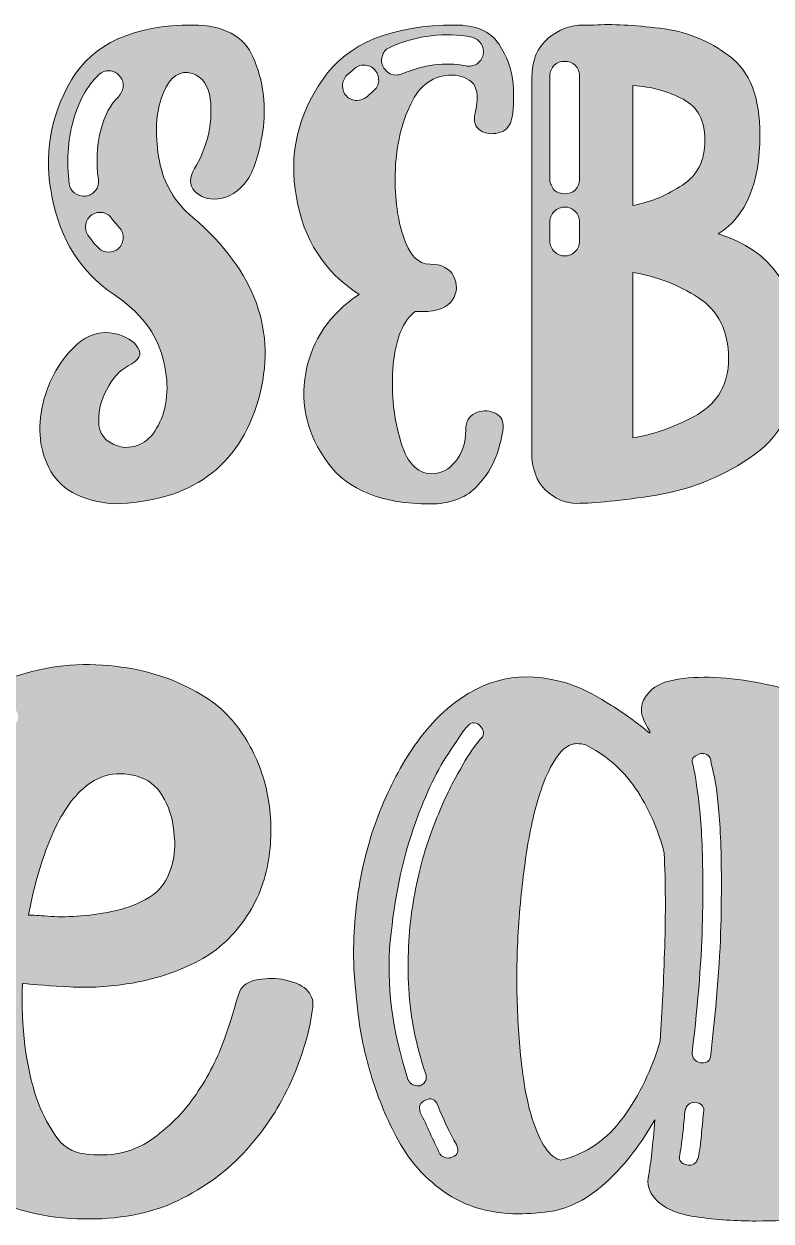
# Model space of a CAD drawing. Header units: inches. Extents: x 31 to 474, y -407 to -91.
# Drawn here: x 123.3 to 211.5, y -387.9 to -246.6 of the extents above; entities that cross this region are included whole.
import ezdxf

# ---------------------------------------------------------------- set-up
doc = ezdxf.new("R2010")
doc.units = ezdxf.units.IN
doc.header["$MEASUREMENT"] = 0
doc.layers.add('Layer 1', color=7, linetype='Continuous')

# ---------------------------------------------------------------- blocks, each defined once
blk = doc.blocks.new('block 3')
at = {"layer": 'Layer 1', "true_color": 0x024d84}
h = blk.add_hatch(color=156, dxfattribs=at)
h.dxf.hatch_style = 2
edge = h.paths.add_edge_path()
edge.add_spline(control_points=[(135.55, -286.93), (136.85, -286.28), (137.24, -285.57), (136.72, -284.79), (136.2, -283.95), (135.29, -283.43), (133.92, -283.1), (132.56, -282.84), (131.2, -283.1), (129.96, -284.01), (127.89, -285.7), (126.46, -287.97), (125.62, -290.89), (124.84, -293.81), (124.96, -296.48), (126.2, -298.94), (127.37, -301.41), (129.9, -302.84), (133.79, -303.23), (142.95, -302.97), (148.66, -298.88), (150.93, -290.89), (153.21, -282.91), (150.61, -275.77), (143.21, -269.4), (141.07, -267.65), (139.77, -265.44), (139.25, -262.72), (138.73, -259.99), (138.79, -257.52), (139.44, -255.38), (140.16, -253.24), (141.2, -252.2), (142.62, -252.27), (143.99, -252.52), (144.83, -253.43), (145.16, -254.86), (145.42, -256.29), (145.42, -257.85), (145.03, -259.6), (144.64, -261.29), (144.05, -262.59), (143.4, -263.63), (142.75, -264.73), (142.75, -265.57), (143.4, -266.29), (144.05, -267), (144.96, -267.33), (146.19, -267.2), (147.43, -267.07), (148.6, -266.35), (149.63, -264.99), (150.54, -263.63), (151.13, -261.55), (151.52, -258.69), (151.84, -255.84), (151.45, -253.11), (150.35, -250.58), (149.25, -247.98), (146.84, -246.68), (143.21, -246.68), (136.2, -246.68), (131.39, -248.89), (128.86, -253.17), (126.33, -257.46), (125.55, -262.13), (126.59, -267.07), (127.56, -272), (129.96, -275.83), (133.79, -278.43), (136.98, -280.57), (138.92, -283.1), (139.64, -285.96), (140.42, -288.88), (140.29, -291.41), (139.31, -293.55), (138.34, -295.7), (136.91, -296.67), (134.9, -296.54), (133.21, -296.15), (132.3, -295.31), (132.11, -293.95), (131.98, -292.58), (132.24, -291.22), (133.01, -289.79), (133.73, -288.36), (134.57, -287.45), (135.55, -286.93)], knot_values=[0, 0, 0, 0, 1, 1, 1, 2, 2, 2, 3, 3, 3, 4, 4, 4, 5, 5, 5, 6, 6, 6, 7, 7, 7, 8, 8, 8, 9, 9, 9, 10, 10, 10, 11, 11, 11, 12, 12, 12, 13, 13, 13, 14, 14, 14, 15, 15, 15, 16, 16, 16, 17, 17, 17, 18, 18, 18, 19, 19, 19, 20, 20, 20, 21, 21, 21, 22, 22, 22, 23, 23, 23, 24, 24, 24, 25, 25, 25, 26, 26, 26, 27, 27, 27, 28, 28, 28, 29, 29, 29, 29], degree=3, periodic=1)
edge = h.paths.add_edge_path()
edge.add_spline(control_points=[(134.44, -273.04), (134.12, -273.36), (133.67, -273.49), (133.27, -273.49), (132.82, -273.49), (132.37, -273.36), (132.04, -272.98), (131.59, -272.52), (131.2, -272.07), (130.81, -271.48), (130.55, -271.09), (130.48, -270.64), (130.55, -270.18), (130.68, -269.73), (130.87, -269.4), (131.26, -269.08), (131.72, -268.82), (132.11, -268.76), (132.56, -268.82), (133.01, -268.95), (133.41, -269.14), (133.67, -269.6), (133.92, -269.92), (134.18, -270.25), (134.51, -270.57), (134.83, -270.96), (135.03, -271.35), (134.96, -271.81), (134.96, -272.26), (134.83, -272.65), (134.44, -273.04)], knot_values=[0, 0, 0, 0, 1, 1, 1, 2, 2, 2, 3, 3, 3, 4, 4, 4, 5, 5, 5, 6, 6, 6, 7, 7, 7, 8, 8, 8, 9, 9, 9, 10, 10, 10, 10], degree=3, periodic=1)
edge = h.paths.add_edge_path()
edge.add_spline(control_points=[(134.44, -255.12), (133.47, -256.03), (132.76, -257.39), (132.3, -259.21), (131.85, -261.03), (131.78, -262.91), (132.04, -264.93), (132.11, -265.44), (131.98, -265.83), (131.72, -266.22), (131.39, -266.55), (131.07, -266.81), (130.55, -266.87), (130.48, -266.87), (130.42, -266.87), (130.29, -266.87), (129.9, -266.87), (129.51, -266.74), (129.19, -266.48), (128.86, -266.22), (128.67, -265.83), (128.6, -265.44), (128.28, -262.85), (128.41, -260.38), (129.06, -258.04), (129.7, -255.71), (130.68, -253.89), (132.11, -252.52), (132.5, -252.2), (132.89, -252.07), (133.34, -252.07), (133.79, -252.14), (134.18, -252.27), (134.51, -252.65), (134.83, -253.04), (135.03, -253.43), (134.96, -253.89), (134.96, -254.34), (134.77, -254.73), (134.44, -255.12)], knot_values=[0, 0, 0, 0, 1, 1, 1, 2, 2, 2, 3, 3, 3, 4, 4, 4, 5, 5, 5, 6, 6, 6, 7, 7, 7, 8, 8, 8, 9, 9, 9, 10, 10, 10, 11, 11, 11, 12, 12, 12, 13, 13, 13, 13], degree=3, periodic=1)
h = blk.add_hatch(color=156, dxfattribs=at)
h.dxf.hatch_style = 2
edge = h.paths.add_edge_path()
edge.add_spline(control_points=[(176.52, -301.35), (177.75, -300.18), (178.6, -298.81), (179.12, -297.32), (179.57, -295.89), (179.83, -294.72), (179.83, -293.95), (179.83, -293.23), (179.44, -292.71), (178.73, -292.45), (178.01, -292.13), (177.23, -292.19), (176.52, -292.52), (175.8, -292.84), (175.42, -293.49), (175.42, -294.46), (175.42, -295.96), (175.03, -297.19), (174.25, -298.16), (173.47, -299.14), (172.56, -299.66), (171.39, -299.66), (169.64, -299.66), (168.34, -298.23), (167.63, -295.44), (166.85, -292.65), (166.59, -289.72), (166.85, -286.74), (167.17, -283.69), (168.01, -281.61), (169.44, -280.51), (169.51, -280.51), (169.64, -280.51), (169.7, -280.51), (169.9, -280.51), (170.09, -280.51), (170.29, -280.51), (172.11, -280.51), (173.27, -280.05), (173.86, -279.14), (174.44, -278.23), (174.44, -277.26), (173.99, -276.35), (173.53, -275.44), (172.62, -274.92), (171.2, -274.92), (169.77, -274.92), (168.73, -273.82), (168.01, -271.55), (167.3, -269.27), (166.98, -266.68), (167.11, -263.76), (167.24, -260.9), (167.82, -258.3), (168.92, -256.03), (169.96, -253.76), (171.65, -252.59), (173.79, -252.59), (174.9, -252.59), (175.74, -252.98), (176.32, -253.63), (176.84, -254.34), (176.91, -255.45), (176.52, -257.07), (176.32, -258.04), (176.52, -258.76), (177.17, -259.15), (177.82, -259.54), (178.47, -259.6), (179.25, -259.41), (180.03, -259.28), (180.54, -258.76), (180.8, -257.98), (181.06, -256.81), (181.13, -255.38), (181, -253.63), (180.87, -251.88), (180.28, -250.32), (179.31, -248.89), (178.27, -247.4), (176.58, -246.68), (174.18, -246.68), (166.72, -246.68), (161.46, -248.82), (158.54, -253.11), (155.55, -257.39), (154.51, -262.07), (155.42, -267), (156.26, -272), (158.73, -275.83), (162.82, -278.49), (159.32, -280.83), (157.24, -283.88), (156.52, -287.78), (155.87, -291.61), (156.72, -295.11), (159.12, -298.36), (161.52, -301.6), (165.55, -303.23), (171.2, -303.23), (173.47, -303.23), (175.29, -302.58), (176.52, -301.35)], knot_values=[0, 0, 0, 0, 1, 1, 1, 2, 2, 2, 3, 3, 3, 4, 4, 4, 5, 5, 5, 6, 6, 6, 7, 7, 7, 8, 8, 8, 9, 9, 9, 10, 10, 10, 11, 11, 11, 12, 12, 12, 13, 13, 13, 14, 14, 14, 15, 15, 15, 16, 16, 16, 17, 17, 17, 18, 18, 18, 19, 19, 19, 20, 20, 20, 21, 21, 21, 22, 22, 22, 23, 23, 23, 24, 24, 24, 25, 25, 25, 26, 26, 26, 27, 27, 27, 28, 28, 28, 29, 29, 29, 30, 30, 30, 31, 31, 31, 32, 32, 32, 33, 33, 33, 34, 34, 34, 34], degree=3, periodic=1)
edge = h.paths.add_edge_path()
edge.add_spline(control_points=[(164.51, -254.47), (164.25, -254.67), (163.99, -254.93), (163.8, -255.12), (163.41, -255.45), (163.02, -255.58), (162.56, -255.58), (162.11, -255.58), (161.72, -255.45), (161.33, -255.06), (161, -254.73), (160.87, -254.28), (160.87, -253.82), (160.87, -253.37), (161.07, -252.98), (161.39, -252.59), (161.72, -252.33), (161.98, -252.07), (162.3, -251.81), (162.69, -251.49), (163.15, -251.36), (163.6, -251.42), (164.06, -251.49), (164.44, -251.68), (164.77, -252.07), (165.03, -252.46), (165.16, -252.85), (165.16, -253.3), (165.09, -253.76), (164.9, -254.15), (164.51, -254.47)], knot_values=[0, 0, 0, 0, 1, 1, 1, 2, 2, 2, 3, 3, 3, 4, 4, 4, 5, 5, 5, 6, 6, 6, 7, 7, 7, 8, 8, 8, 9, 9, 9, 10, 10, 10, 10], degree=3, periodic=1)
edge = h.paths.add_edge_path()
edge.add_spline(control_points=[(165.61, -251.55), (165.42, -251.1), (165.42, -250.64), (165.61, -250.19), (165.74, -249.8), (166.07, -249.47), (166.52, -249.28), (169.77, -247.85), (172.95, -247.53), (176.13, -248.11), (176.58, -248.24), (176.97, -248.5), (177.23, -248.89), (177.49, -249.28), (177.56, -249.67), (177.49, -250.19), (177.36, -250.64), (177.1, -251.03), (176.71, -251.29), (176.32, -251.49), (175.87, -251.62), (175.42, -251.49), (172.95, -251.03), (170.48, -251.36), (167.89, -252.46), (167.63, -252.52), (167.43, -252.59), (167.17, -252.59), (166.52, -252.59), (166, -252.2), (165.61, -251.55)], knot_values=[0, 0, 0, 0, 1, 1, 1, 2, 2, 2, 3, 3, 3, 4, 4, 4, 5, 5, 5, 6, 6, 6, 7, 7, 7, 8, 8, 8, 9, 9, 9, 10, 10, 10, 10], degree=3, periodic=1)
h = blk.add_hatch(color=156, dxfattribs=at)
h.dxf.hatch_style = 2
edge = h.paths.add_edge_path()
edge.add_spline(control_points=[(188.53, -303.16), (190.61, -303.16), (193.79, -302.84), (197.95, -302.19), (202.17, -301.48), (206, -299.92), (209.5, -297.39), (213.01, -294.92), (214.76, -290.96), (214.76, -285.5), (214.76, -277.97), (211.58, -273.23), (205.22, -271.35), (208.53, -269.27), (210.15, -265.31), (210.15, -259.67), (210.15, -255.25), (208.98, -252.14), (206.52, -250.32), (204.12, -248.5), (201.39, -247.4), (198.34, -247.07), (195.29, -246.68), (192.69, -246.55), (190.55, -246.68), (190.09, -246.68), (189.64, -246.68), (189.31, -246.68), (187.82, -246.68), (186.39, -247.2), (185.16, -248.24), (183.86, -249.28), (183.21, -250.84), (183.21, -252.98), (183.21, -256.62), (183.21, -261.48), (183.21, -267.65), (183.21, -273.82), (183.21, -279.79), (183.21, -285.57), (183.21, -291.35), (183.21, -295.18), (183.21, -297.13), (183.21, -299.07), (183.8, -300.57), (184.83, -301.6), (185.94, -302.64), (187.17, -303.16), (188.53, -303.16)], knot_values=[0, 0, 0, 0, 1, 1, 1, 2, 2, 2, 3, 3, 3, 4, 4, 4, 5, 5, 5, 6, 6, 6, 7, 7, 7, 8, 8, 8, 9, 9, 9, 10, 10, 10, 11, 11, 11, 12, 12, 12, 13, 13, 13, 14, 14, 14, 15, 15, 15, 16, 16, 16, 16], degree=3, periodic=1)
edge = h.paths.add_edge_path()
edge.add_spline(control_points=[(195.16, -253.82), (197.36, -253.95), (199.38, -254.54), (201.07, -255.45), (202.82, -256.36), (203.66, -257.98), (203.66, -260.25), (203.66, -262.65), (202.82, -264.41), (201, -265.57), (199.25, -266.74), (197.3, -267.59), (195.16, -267.98), (195.16, -261.16), (195.16, -256.42), (195.16, -253.82)], knot_values=[0, 0, 0, 0, 1, 1, 1, 2, 2, 2, 3, 3, 3, 4, 4, 4, 5, 5, 5, 5], degree=3, periodic=1)
edge = h.paths.add_edge_path()
edge.add_spline(control_points=[(195.16, -275.9), (197.95, -276.35), (200.48, -277.33), (202.88, -278.88), (205.22, -280.38), (206.45, -282.78), (206.45, -286.09), (206.45, -289.01), (205.22, -291.22), (202.82, -292.65), (200.42, -294.01), (197.82, -294.98), (195.16, -295.44), (195.16, -290.31), (195.16, -283.82), (195.16, -275.9)], knot_values=[0, 0, 0, 0, 1, 1, 1, 2, 2, 2, 3, 3, 3, 4, 4, 4, 5, 5, 5, 5], degree=3, periodic=1)
edge = h.paths.add_edge_path()
edge.add_spline(control_points=[(185.35, -252.65), (185.35, -252.2), (185.55, -251.81), (185.87, -251.42), (186.2, -251.1), (186.65, -250.97), (187.11, -250.97), (187.56, -250.97), (188.02, -251.1), (188.34, -251.42), (188.67, -251.81), (188.86, -252.2), (188.86, -252.65), (188.86, -252.65), (188.86, -264.93), (188.86, -264.93), (188.86, -265.38), (188.67, -265.77), (188.34, -266.16), (188.02, -266.48), (187.56, -266.61), (187.11, -266.61), (186.65, -266.61), (186.2, -266.48), (185.87, -266.16), (185.55, -265.77), (185.35, -265.38), (185.35, -264.93), (185.35, -264.93), (185.35, -252.65), (185.35, -252.65)], knot_values=[0, 0, 0, 0, 1, 1, 1, 2, 2, 2, 3, 3, 3, 4, 4, 4, 5, 5, 5, 6, 6, 6, 7, 7, 7, 8, 8, 8, 9, 9, 9, 10, 10, 10, 10], degree=3, periodic=1)
edge = h.paths.add_edge_path()
edge.add_spline(control_points=[(185.35, -269.92), (185.35, -269.4), (185.55, -269.02), (185.87, -268.69), (186.2, -268.37), (186.65, -268.17), (187.11, -268.17), (187.56, -268.17), (188.02, -268.37), (188.34, -268.69), (188.67, -269.02), (188.86, -269.4), (188.86, -269.92), (188.86, -269.92), (188.86, -272.2), (188.86, -272.2), (188.86, -272.72), (188.67, -273.1), (188.34, -273.43), (188.02, -273.75), (187.56, -273.95), (187.11, -273.95), (186.65, -273.95), (186.2, -273.75), (185.87, -273.43), (185.55, -273.1), (185.35, -272.72), (185.35, -272.2), (185.35, -272.2), (185.35, -269.92), (185.35, -269.92)], knot_values=[0, 0, 0, 0, 1, 1, 1, 2, 2, 2, 3, 3, 3, 4, 4, 4, 5, 5, 5, 6, 6, 6, 7, 7, 7, 8, 8, 8, 9, 9, 9, 10, 10, 10, 10], degree=3, periodic=1)
h = blk.add_hatch(color=156, dxfattribs=at)
h.dxf.hatch_style = 2
edge = h.paths.add_edge_path()
edge.add_spline(control_points=[(153.7, -359.35), (152.64, -359.19), (151.59, -359.23), (150.53, -359.47), (149.47, -359.72), (148.82, -360.29), (148.58, -361.18), (148.25, -362.4), (147.7, -364.13), (146.93, -366.37), (146.16, -368.6), (145.04, -370.8), (143.57, -372.95), (142.11, -375.11), (140.3, -376.92), (138.14, -378.39), (135.99, -379.85), (133.4, -380.38), (130.39, -379.97), (128.93, -379.81), (127.75, -379.04), (126.86, -377.65), (125.96, -376.27), (125.27, -374.89), (124.78, -373.51), (123.48, -369.68), (122.91, -365.13), (123.07, -359.84), (124.54, -360), (126.41, -360.14), (128.69, -360.26), (130.96, -360.39), (133.34, -360.24), (135.82, -359.84), (138.31, -359.43), (140.72, -358.68), (143.09, -357.58), (145.44, -356.48), (147.44, -354.83), (149.06, -352.64), (150.61, -350.52), (151.61, -348.23), (152.05, -345.74), (152.5, -343.26), (152.54, -340.84), (152.18, -338.48), (151.81, -336.12), (151.08, -333.93), (149.98, -331.89), (148.88, -329.86), (147.52, -328.19), (145.89, -326.89), (144.83, -326.08), (143.53, -325.3), (141.99, -324.57), (140.44, -323.84), (138.73, -323.27), (136.86, -322.86), (134.99, -322.46), (133.04, -322.23), (131, -322.19), (128.97, -322.15), (126.93, -322.37), (124.9, -322.86), (121.16, -323.68), (117.8, -325.28), (114.84, -327.68), (111.86, -330.08), (109.45, -333.24), (107.58, -337.14), (106.35, -339.58), (105.42, -342.43), (104.77, -345.68), (104.12, -348.94), (103.79, -352.27), (103.79, -355.69), (103.79, -359.11), (104.16, -362.52), (104.89, -365.94), (105.62, -369.36), (106.84, -372.49), (108.55, -375.33), (110.75, -379.16), (113.63, -382.11), (117.21, -384.18), (120.79, -386.26), (124.9, -387.42), (129.54, -387.66), (129.54, -387.66), (130.88, -387.66), (130.88, -387.66), (135.11, -387.66), (138.81, -386.85), (141.99, -385.22), (145.16, -383.59), (147.82, -381.52), (149.98, -379), (152.13, -376.48), (153.82, -373.77), (155.04, -370.88), (156.26, -367.99), (157.04, -365.25), (157.36, -362.64), (157.52, -360.94), (156.31, -359.84), (153.7, -359.35)], knot_values=[0, 0, 0, 0, 1, 1, 1, 2, 2, 2, 3, 3, 3, 4, 4, 4, 5, 5, 5, 6, 6, 6, 7, 7, 7, 8, 8, 8, 9, 9, 9, 10, 10, 10, 11, 11, 11, 12, 12, 12, 13, 13, 13, 14, 14, 14, 15, 15, 15, 16, 16, 16, 17, 17, 17, 18, 18, 18, 19, 19, 19, 20, 20, 20, 21, 21, 21, 22, 22, 22, 23, 23, 23, 24, 24, 24, 25, 25, 25, 26, 26, 26, 27, 27, 27, 28, 28, 28, 29, 29, 29, 30, 30, 30, 31, 31, 31, 32, 32, 32, 33, 33, 33, 34, 34, 34, 35, 35, 35, 35], degree=3, periodic=1)
edge = h.paths.add_edge_path()
edge.add_spline(control_points=[(126.18, -343.24), (127.2, -340.64), (128.44, -338.6), (129.91, -337.14), (132.02, -335.11), (134.42, -334.58), (137.11, -335.55), (138.24, -335.96), (139.16, -336.82), (139.85, -338.12), (140.54, -339.42), (140.93, -340.88), (141.01, -342.51), (141.17, -343.89), (140.99, -345.3), (140.46, -346.72), (139.93, -348.14), (138.98, -349.22), (137.59, -349.95), (136.37, -350.61), (135.05, -351.07), (133.63, -351.36), (132.2, -351.64), (130.84, -351.83), (129.54, -351.91), (128.24, -351.99), (127.08, -351.99), (126.06, -351.91), (125.04, -351.83), (124.29, -351.78), (123.8, -351.78), (124.37, -348.69), (125.17, -345.85), (126.18, -343.24)], knot_values=[0, 0, 0, 0, 1, 1, 1, 2, 2, 2, 3, 3, 3, 4, 4, 4, 5, 5, 5, 6, 6, 6, 7, 7, 7, 8, 8, 8, 9, 9, 9, 10, 10, 10, 11, 11, 11, 11], degree=3, periodic=1)
edge = h.paths.add_edge_path()
edge.add_spline(control_points=[(117.82, -381.56), (117.5, -381.72), (117.26, -381.8), (117.09, -381.8), (116.77, -381.8), (116.48, -381.68), (116.24, -381.44), (114.69, -379.48), (113.39, -377.53), (112.33, -375.58), (112.09, -374.85), (112.25, -374.32), (112.82, -373.99), (113.47, -373.67), (113.96, -373.83), (114.29, -374.48), (114.85, -375.46), (115.45, -376.41), (116.06, -377.35), (116.67, -378.28), (117.3, -379.16), (117.95, -379.97), (118.43, -380.62), (118.39, -381.15), (117.82, -381.56)], knot_values=[0, 0, 0, 0, 1, 1, 1, 2, 2, 2, 3, 3, 3, 4, 4, 4, 5, 5, 5, 6, 6, 6, 7, 7, 7, 8, 8, 8, 8], degree=3, periodic=1)
edge = h.paths.add_edge_path()
edge.add_spline(control_points=[(121.97, -329.33), (119.29, -330.47), (116.99, -332.42), (115.08, -335.19), (113.17, -337.95), (111.74, -341.15), (110.81, -344.77), (109.87, -348.39), (109.47, -352.29), (109.59, -356.48), (109.71, -360.67), (110.46, -364.76), (111.85, -368.75), (112.01, -369.4), (111.76, -369.84), (111.11, -370.09), (111.03, -370.09), (110.97, -370.11), (110.93, -370.15), (110.89, -370.19), (110.83, -370.21), (110.75, -370.21), (110.26, -370.21), (109.93, -369.93), (109.77, -369.36), (108.31, -365.04), (107.51, -360.67), (107.39, -356.24), (107.27, -351.8), (107.72, -347.66), (108.73, -343.79), (109.75, -339.93), (111.32, -336.53), (113.43, -333.6), (115.55, -330.67), (118.07, -328.56), (121, -327.26), (121.65, -327.01), (122.14, -327.22), (122.46, -327.87), (122.71, -328.52), (122.54, -329.01), (121.97, -329.33)], knot_values=[0, 0, 0, 0, 1, 1, 1, 2, 2, 2, 3, 3, 3, 4, 4, 4, 5, 5, 5, 6, 6, 6, 7, 7, 7, 8, 8, 8, 9, 9, 9, 10, 10, 10, 11, 11, 11, 12, 12, 12, 13, 13, 13, 14, 14, 14, 14], degree=3, periodic=1)
h = blk.add_hatch(color=156, dxfattribs=at)
h.dxf.hatch_style = 2
edge = h.paths.add_edge_path()
edge.add_spline(control_points=[(215.2, -325.79), (213.74, -325.22), (212.09, -324.75), (210.26, -324.39), (208.43, -324.02), (206.62, -323.8), (204.83, -323.72), (203.04, -323.64), (201.41, -323.74), (199.95, -324.02), (198.49, -324.31), (197.47, -324.86), (196.9, -325.67), (196.49, -326.08), (196.25, -326.63), (196.17, -327.32), (196.08, -328.01), (196.41, -328.92), (197.14, -330.06), (197.14, -330.06), (197.14, -330.31), (197.14, -330.31), (195.68, -329.09), (194.17, -327.99), (192.63, -327.01), (191.08, -326.04), (189.62, -325.26), (188.23, -324.69), (183.03, -322.82), (178.35, -323.47), (174.2, -326.65), (172.33, -328.03), (170.62, -329.88), (169.08, -332.2), (167.53, -334.52), (166.21, -337.1), (165.11, -339.95), (164.01, -342.8), (163.22, -345.82), (162.73, -349.04), (162.24, -352.25), (162.08, -355.44), (162.24, -358.62), (162.32, -359.76), (162.49, -361.4), (162.73, -363.56), (162.97, -365.72), (163.46, -368.03), (164.2, -370.52), (164.93, -373), (165.92, -375.46), (167.19, -377.9), (168.45, -380.34), (170.13, -382.37), (172.25, -384), (174.85, -386.03), (177.98, -387.05), (181.65, -387.05), (182.87, -387.05), (184.29, -386.93), (185.92, -386.68), (188.11, -386.2), (190.23, -385), (192.26, -383.08), (194.29, -381.17), (196.12, -378.79), (197.75, -375.94), (197.51, -378.96), (197.27, -381.11), (197.02, -382.41), (196.78, -383.55), (197.02, -384.49), (197.75, -385.22), (198.73, -386.36), (200.38, -387.09), (202.7, -387.42), (205.01, -387.74), (207.35, -387.9), (209.71, -387.9), (211.83, -387.9), (213.78, -387.82), (215.57, -387.66), (217.36, -387.5), (218.46, -387.37), (218.86, -387.29), (218.86, -387.29), (219.6, -387.29), (219.6, -387.29), (219.6, -387.29), (220.33, -330.06), (220.33, -330.06), (220.33, -328.44), (218.62, -327.01), (215.2, -325.79)], knot_values=[0, 0, 0, 0, 1, 1, 1, 2, 2, 2, 3, 3, 3, 4, 4, 4, 5, 5, 5, 6, 6, 6, 7, 7, 7, 8, 8, 8, 9, 9, 9, 10, 10, 10, 11, 11, 11, 12, 12, 12, 13, 13, 13, 14, 14, 14, 15, 15, 15, 16, 16, 16, 17, 17, 17, 18, 18, 18, 19, 19, 19, 20, 20, 20, 21, 21, 21, 22, 22, 22, 23, 23, 23, 24, 24, 24, 25, 25, 25, 26, 26, 26, 27, 27, 27, 28, 28, 28, 29, 29, 29, 30, 30, 30, 31, 31, 31, 31], degree=3, periodic=1)
edge = h.paths.add_edge_path()
edge.add_spline(control_points=[(173.83, -380.34), (173.75, -380.42), (173.59, -380.46), (173.35, -380.46), (172.94, -380.46), (172.61, -380.3), (172.37, -379.97), (171.96, -379.16), (171.58, -378.35), (171.21, -377.53), (170.85, -376.72), (170.46, -375.9), (170.05, -375.09), (169.81, -374.36), (170.01, -373.87), (170.66, -373.63), (171.31, -373.3), (171.8, -373.51), (172.13, -374.24), (172.78, -375.94), (173.51, -377.49), (174.32, -378.87), (174.65, -379.61), (174.49, -380.09), (173.83, -380.34)], knot_values=[0, 0, 0, 0, 1, 1, 1, 2, 2, 2, 3, 3, 3, 4, 4, 4, 5, 5, 5, 6, 6, 6, 7, 7, 7, 8, 8, 8, 8], degree=3, periodic=1)
edge = h.paths.add_edge_path()
edge.add_spline(control_points=[(177.25, -330.92), (177.17, -330.92), (176.8, -331.38), (176.15, -332.32), (175.5, -333.26), (174.73, -334.58), (173.83, -336.28), (172.94, -337.99), (172.07, -340.03), (171.21, -342.39), (170.36, -344.75), (169.69, -347.39), (169.2, -350.32), (168.71, -353.25), (168.53, -356.42), (168.65, -359.84), (168.77, -363.25), (169.44, -366.79), (170.66, -370.45), (170.91, -371.11), (170.7, -371.59), (170.05, -371.92), (170.05, -371.92), (169.69, -371.92), (169.69, -371.92), (169.2, -371.92), (168.83, -371.67), (168.59, -371.19), (166.72, -365.33), (166.03, -359.88), (166.51, -354.83), (167, -349.79), (167.9, -345.4), (169.2, -341.65), (170.5, -337.91), (171.86, -334.96), (173.29, -332.81), (174.71, -330.65), (175.46, -329.57), (175.54, -329.57), (175.95, -329.01), (176.44, -328.92), (177.01, -329.33), (177.58, -329.9), (177.66, -330.43), (177.25, -330.92)], knot_values=[0, 0, 0, 0, 1, 1, 1, 2, 2, 2, 3, 3, 3, 4, 4, 4, 5, 5, 5, 6, 6, 6, 7, 7, 7, 8, 8, 8, 9, 9, 9, 10, 10, 10, 11, 11, 11, 12, 12, 12, 13, 13, 13, 14, 14, 14, 15, 15, 15, 15], degree=3, periodic=1)
edge = h.paths.add_edge_path()
edge.add_spline(control_points=[(198.91, -355.51), (198.79, -359.37), (198.61, -363.09), (198.36, -366.67), (197.39, -370.01), (195.94, -373), (194.03, -375.64), (192.12, -378.28), (189.66, -379.97), (186.65, -380.7), (185.35, -380.46), (184.21, -378.79), (183.23, -375.7), (182.66, -373.83), (182.24, -371.55), (181.95, -368.87), (181.66, -366.18), (181.5, -363.38), (181.46, -360.45), (181.42, -357.52), (181.52, -354.55), (181.77, -351.54), (182.01, -348.53), (182.36, -345.72), (182.8, -343.12), (183.25, -340.52), (183.84, -338.24), (184.57, -336.28), (185.31, -334.33), (186.12, -332.95), (187.01, -332.14), (187.58, -331.73), (188.07, -331.53), (188.48, -331.53), (188.88, -331.53), (189.21, -331.57), (189.46, -331.65), (191.9, -332.79), (193.89, -334.5), (195.43, -336.77), (196.98, -339.05), (198.12, -341.61), (198.85, -344.46), (199.01, -347.96), (199.03, -351.64), (198.91, -355.51)], knot_values=[0, 0, 0, 0, 1, 1, 1, 2, 2, 2, 3, 3, 3, 4, 4, 4, 5, 5, 5, 6, 6, 6, 7, 7, 7, 8, 8, 8, 9, 9, 9, 10, 10, 10, 11, 11, 11, 12, 12, 12, 13, 13, 13, 14, 14, 14, 15, 15, 15, 15], degree=3, periodic=1)
edge = h.paths.add_edge_path()
edge.add_spline(control_points=[(203.49, -375.09), (203.41, -375.99), (203.32, -376.88), (203.24, -377.78), (203.16, -378.67), (203.04, -379.53), (202.88, -380.34), (202.71, -380.99), (202.35, -381.31), (201.78, -381.31), (201.78, -381.31), (201.66, -381.31), (201.66, -381.31), (200.84, -381.15), (200.52, -380.75), (200.68, -380.09), (200.84, -379.2), (200.97, -378.35), (201.05, -377.53), (201.13, -376.72), (201.21, -375.87), (201.29, -374.97), (201.45, -374.24), (201.86, -373.87), (202.51, -373.87), (203.32, -374.03), (203.65, -374.44), (203.49, -375.09)], knot_values=[0, 0, 0, 0, 1, 1, 1, 2, 2, 2, 3, 3, 3, 4, 4, 4, 5, 5, 5, 6, 6, 6, 7, 7, 7, 8, 8, 8, 9, 9, 9, 9], degree=3, periodic=1)
edge = h.paths.add_edge_path()
edge.add_spline(control_points=[(205.56, -352.21), (205.48, -356.56), (205.08, -361.91), (204.34, -368.26), (204.34, -368.91), (203.98, -369.23), (203.24, -369.23), (203.24, -369.23), (203.12, -369.23), (203.12, -369.23), (202.47, -369.07), (202.15, -368.67), (202.15, -368.01), (202.88, -361.83), (203.28, -356.6), (203.37, -352.33), (203.45, -348.06), (203.41, -344.58), (203.24, -341.9), (203.08, -339.21), (202.76, -336.61), (202.27, -334.09), (201.94, -333.52), (202.19, -333.07), (203, -332.75), (203.73, -332.59), (204.18, -332.83), (204.34, -333.48), (204.34, -333.56), (204.48, -334.23), (204.77, -335.49), (205.05, -336.75), (205.28, -338.77), (205.44, -341.53), (205.6, -344.3), (205.64, -347.86), (205.56, -352.21)], knot_values=[0, 0, 0, 0, 1, 1, 1, 2, 2, 2, 3, 3, 3, 4, 4, 4, 5, 5, 5, 6, 6, 6, 7, 7, 7, 8, 8, 8, 9, 9, 9, 10, 10, 10, 11, 11, 11, 12, 12, 12, 12], degree=3, periodic=1)
at = {"layer": 'Layer 1', "lineweight": 0}
for points, knots in [([(135.55, -286.93), (136.85, -286.28), (137.24, -285.57), (136.72, -284.79), (136.2, -283.95), (135.29, -283.43), (133.92, -283.1), (132.56, -282.84), (131.2, -283.1), (129.96, -284.01), (127.89, -285.7), (126.46, -287.97), (125.62, -290.89), (124.84, -293.81), (124.96, -296.48), (126.2, -298.94), (127.37, -301.41), (129.9, -302.84), (133.79, -303.23), (142.95, -302.97), (148.66, -298.88), (150.93, -290.89), (153.21, -282.91), (150.61, -275.77), (143.21, -269.4), (141.07, -267.65), (139.77, -265.44), (139.25, -262.72), (138.73, -259.99), (138.79, -257.52), (139.44, -255.38), (140.16, -253.24), (141.2, -252.2), (142.62, -252.27), (143.99, -252.52), (144.83, -253.43), (145.16, -254.86), (145.42, -256.29), (145.42, -257.85), (145.03, -259.6), (144.64, -261.29), (144.05, -262.59), (143.4, -263.63), (142.75, -264.73), (142.75, -265.57), (143.4, -266.29), (144.05, -267), (144.96, -267.33), (146.19, -267.2), (147.43, -267.07), (148.6, -266.35), (149.63, -264.99), (150.54, -263.63), (151.13, -261.55), (151.52, -258.69), (151.84, -255.84), (151.45, -253.11), (150.35, -250.58), (149.25, -247.98), (146.84, -246.68), (143.21, -246.68), (136.2, -246.68), (131.39, -248.89), (128.86, -253.17), (126.33, -257.46), (125.55, -262.13), (126.59, -267.07), (127.56, -272), (129.96, -275.83), (133.79, -278.43), (136.98, -280.57), (138.92, -283.1), (139.64, -285.96), (140.42, -288.88), (140.29, -291.41), (139.31, -293.55), (138.34, -295.7), (136.91, -296.67), (134.9, -296.54), (133.21, -296.15), (132.3, -295.31), (132.11, -293.95), (131.98, -292.58), (132.24, -291.22), (133.01, -289.79), (133.73, -288.36), (134.57, -287.45), (135.55, -286.93)], [0, 0, 0, 0, 1, 1, 1, 2, 2, 2, 3, 3, 3, 4, 4, 4, 5, 5, 5, 6, 6, 6, 7, 7, 7, 8, 8, 8, 9, 9, 9, 10, 10, 10, 11, 11, 11, 12, 12, 12, 13, 13, 13, 14, 14, 14, 15, 15, 15, 16, 16, 16, 17, 17, 17, 18, 18, 18, 19, 19, 19, 20, 20, 20, 21, 21, 21, 22, 22, 22, 23, 23, 23, 24, 24, 24, 25, 25, 25, 26, 26, 26, 27, 27, 27, 28, 28, 28, 29, 29, 29, 29]), ([(176.52, -301.35), (177.75, -300.18), (178.6, -298.81), (179.12, -297.32), (179.57, -295.89), (179.83, -294.72), (179.83, -293.95), (179.83, -293.23), (179.44, -292.71), (178.73, -292.45), (178.01, -292.13), (177.23, -292.19), (176.52, -292.52), (175.8, -292.84), (175.42, -293.49), (175.42, -294.46), (175.42, -295.96), (175.03, -297.19), (174.25, -298.16), (173.47, -299.14), (172.56, -299.66), (171.39, -299.66), (169.64, -299.66), (168.34, -298.23), (167.63, -295.44), (166.85, -292.65), (166.59, -289.72), (166.85, -286.74), (167.17, -283.69), (168.01, -281.61), (169.44, -280.51), (169.51, -280.51), (169.64, -280.51), (169.7, -280.51), (169.9, -280.51), (170.09, -280.51), (170.29, -280.51), (172.11, -280.51), (173.27, -280.05), (173.86, -279.14), (174.44, -278.23), (174.44, -277.26), (173.99, -276.35), (173.53, -275.44), (172.62, -274.92), (171.2, -274.92), (169.77, -274.92), (168.73, -273.82), (168.01, -271.55), (167.3, -269.27), (166.98, -266.68), (167.11, -263.76), (167.24, -260.9), (167.82, -258.3), (168.92, -256.03), (169.96, -253.76), (171.65, -252.59), (173.79, -252.59), (174.9, -252.59), (175.74, -252.98), (176.32, -253.63), (176.84, -254.34), (176.91, -255.45), (176.52, -257.07), (176.32, -258.04), (176.52, -258.76), (177.17, -259.15), (177.82, -259.54), (178.47, -259.6), (179.25, -259.41), (180.03, -259.28), (180.54, -258.76), (180.8, -257.98), (181.06, -256.81), (181.13, -255.38), (181, -253.63), (180.87, -251.88), (180.28, -250.32), (179.31, -248.89), (178.27, -247.4), (176.58, -246.68), (174.18, -246.68), (166.72, -246.68), (161.46, -248.82), (158.54, -253.11), (155.55, -257.39), (154.51, -262.07), (155.42, -267), (156.26, -272), (158.73, -275.83), (162.82, -278.49), (159.32, -280.83), (157.24, -283.88), (156.52, -287.78), (155.87, -291.61), (156.72, -295.11), (159.12, -298.36), (161.52, -301.6), (165.55, -303.23), (171.2, -303.23), (173.47, -303.23), (175.29, -302.58), (176.52, -301.35)], [0, 0, 0, 0, 1, 1, 1, 2, 2, 2, 3, 3, 3, 4, 4, 4, 5, 5, 5, 6, 6, 6, 7, 7, 7, 8, 8, 8, 9, 9, 9, 10, 10, 10, 11, 11, 11, 12, 12, 12, 13, 13, 13, 14, 14, 14, 15, 15, 15, 16, 16, 16, 17, 17, 17, 18, 18, 18, 19, 19, 19, 20, 20, 20, 21, 21, 21, 22, 22, 22, 23, 23, 23, 24, 24, 24, 25, 25, 25, 26, 26, 26, 27, 27, 27, 28, 28, 28, 29, 29, 29, 30, 30, 30, 31, 31, 31, 32, 32, 32, 33, 33, 33, 34, 34, 34, 34]), ([(188.53, -303.16), (190.61, -303.16), (193.79, -302.84), (197.95, -302.19), (202.17, -301.48), (206, -299.92), (209.5, -297.39), (213.01, -294.92), (214.76, -290.96), (214.76, -285.5), (214.76, -277.97), (211.58, -273.23), (205.22, -271.35), (208.53, -269.27), (210.15, -265.31), (210.15, -259.67), (210.15, -255.25), (208.98, -252.14), (206.52, -250.32), (204.12, -248.5), (201.39, -247.4), (198.34, -247.07), (195.29, -246.68), (192.69, -246.55), (190.55, -246.68), (190.09, -246.68), (189.64, -246.68), (189.31, -246.68), (187.82, -246.68), (186.39, -247.2), (185.16, -248.24), (183.86, -249.28), (183.21, -250.84), (183.21, -252.98), (183.21, -256.62), (183.21, -261.48), (183.21, -267.65), (183.21, -273.82), (183.21, -279.79), (183.21, -285.57), (183.21, -291.35), (183.21, -295.18), (183.21, -297.13), (183.21, -299.07), (183.8, -300.57), (184.83, -301.6), (185.94, -302.64), (187.17, -303.16), (188.53, -303.16)], [0, 0, 0, 0, 1, 1, 1, 2, 2, 2, 3, 3, 3, 4, 4, 4, 5, 5, 5, 6, 6, 6, 7, 7, 7, 8, 8, 8, 9, 9, 9, 10, 10, 10, 11, 11, 11, 12, 12, 12, 13, 13, 13, 14, 14, 14, 15, 15, 15, 16, 16, 16, 16]), ([(165.61, -251.55), (165.42, -251.1), (165.42, -250.64), (165.61, -250.19), (165.74, -249.8), (166.07, -249.47), (166.52, -249.28), (169.77, -247.85), (172.95, -247.53), (176.13, -248.11), (176.58, -248.24), (176.97, -248.5), (177.23, -248.89), (177.49, -249.28), (177.56, -249.67), (177.49, -250.19), (177.36, -250.64), (177.1, -251.03), (176.71, -251.29), (176.32, -251.49), (175.87, -251.62), (175.42, -251.49), (172.95, -251.03), (170.48, -251.36), (167.89, -252.46), (167.63, -252.52), (167.43, -252.59), (167.17, -252.59), (166.52, -252.59), (166, -252.2), (165.61, -251.55)], [0, 0, 0, 0, 1, 1, 1, 2, 2, 2, 3, 3, 3, 4, 4, 4, 5, 5, 5, 6, 6, 6, 7, 7, 7, 8, 8, 8, 9, 9, 9, 10, 10, 10, 10]), ([(164.51, -254.47), (164.25, -254.67), (163.99, -254.93), (163.8, -255.12), (163.41, -255.45), (163.02, -255.58), (162.56, -255.58), (162.11, -255.58), (161.72, -255.45), (161.33, -255.06), (161, -254.73), (160.87, -254.28), (160.87, -253.82), (160.87, -253.37), (161.07, -252.98), (161.39, -252.59), (161.72, -252.33), (161.98, -252.07), (162.3, -251.81), (162.69, -251.49), (163.15, -251.36), (163.6, -251.42), (164.06, -251.49), (164.44, -251.68), (164.77, -252.07), (165.03, -252.46), (165.16, -252.85), (165.16, -253.3), (165.09, -253.76), (164.9, -254.15), (164.51, -254.47)], [0, 0, 0, 0, 1, 1, 1, 2, 2, 2, 3, 3, 3, 4, 4, 4, 5, 5, 5, 6, 6, 6, 7, 7, 7, 8, 8, 8, 9, 9, 9, 10, 10, 10, 10]), ([(185.35, -252.65), (185.35, -252.2), (185.55, -251.81), (185.87, -251.42), (186.2, -251.1), (186.65, -250.97), (187.11, -250.97), (187.56, -250.97), (188.02, -251.1), (188.34, -251.42), (188.67, -251.81), (188.86, -252.2), (188.86, -252.65), (188.86, -252.65), (188.86, -264.93), (188.86, -264.93), (188.86, -265.38), (188.67, -265.77), (188.34, -266.16), (188.02, -266.48), (187.56, -266.61), (187.11, -266.61), (186.65, -266.61), (186.2, -266.48), (185.87, -266.16), (185.55, -265.77), (185.35, -265.38), (185.35, -264.93), (185.35, -264.93), (185.35, -252.65), (185.35, -252.65)], [0, 0, 0, 0, 1, 1, 1, 2, 2, 2, 3, 3, 3, 4, 4, 4, 5, 5, 5, 6, 6, 6, 7, 7, 7, 8, 8, 8, 9, 9, 9, 10, 10, 10, 10]), ([(134.44, -255.12), (133.47, -256.03), (132.76, -257.39), (132.3, -259.21), (131.85, -261.03), (131.78, -262.91), (132.04, -264.93), (132.11, -265.44), (131.98, -265.83), (131.72, -266.22), (131.39, -266.55), (131.07, -266.81), (130.55, -266.87), (130.48, -266.87), (130.42, -266.87), (130.29, -266.87), (129.9, -266.87), (129.51, -266.74), (129.19, -266.48), (128.86, -266.22), (128.67, -265.83), (128.6, -265.44), (128.28, -262.85), (128.41, -260.38), (129.06, -258.04), (129.7, -255.71), (130.68, -253.89), (132.11, -252.52), (132.5, -252.2), (132.89, -252.07), (133.34, -252.07), (133.79, -252.14), (134.18, -252.27), (134.51, -252.65), (134.83, -253.04), (135.03, -253.43), (134.96, -253.89), (134.96, -254.34), (134.77, -254.73), (134.44, -255.12)], [0, 0, 0, 0, 1, 1, 1, 2, 2, 2, 3, 3, 3, 4, 4, 4, 5, 5, 5, 6, 6, 6, 7, 7, 7, 8, 8, 8, 9, 9, 9, 10, 10, 10, 11, 11, 11, 12, 12, 12, 13, 13, 13, 13]), ([(195.16, -253.82), (197.36, -253.95), (199.38, -254.54), (201.07, -255.45), (202.82, -256.36), (203.66, -257.98), (203.66, -260.25), (203.66, -262.65), (202.82, -264.41), (201, -265.57), (199.25, -266.74), (197.3, -267.59), (195.16, -267.98), (195.16, -261.16), (195.16, -256.42), (195.16, -253.82)], [0, 0, 0, 0, 1, 1, 1, 2, 2, 2, 3, 3, 3, 4, 4, 4, 5, 5, 5, 5]), ([(185.35, -269.92), (185.35, -269.4), (185.55, -269.02), (185.87, -268.69), (186.2, -268.37), (186.65, -268.17), (187.11, -268.17), (187.56, -268.17), (188.02, -268.37), (188.34, -268.69), (188.67, -269.02), (188.86, -269.4), (188.86, -269.92), (188.86, -269.92), (188.86, -272.2), (188.86, -272.2), (188.86, -272.72), (188.67, -273.1), (188.34, -273.43), (188.02, -273.75), (187.56, -273.95), (187.11, -273.95), (186.65, -273.95), (186.2, -273.75), (185.87, -273.43), (185.55, -273.1), (185.35, -272.72), (185.35, -272.2), (185.35, -272.2), (185.35, -269.92), (185.35, -269.92)], [0, 0, 0, 0, 1, 1, 1, 2, 2, 2, 3, 3, 3, 4, 4, 4, 5, 5, 5, 6, 6, 6, 7, 7, 7, 8, 8, 8, 9, 9, 9, 10, 10, 10, 10]), ([(134.44, -273.04), (134.12, -273.36), (133.67, -273.49), (133.27, -273.49), (132.82, -273.49), (132.37, -273.36), (132.04, -272.98), (131.59, -272.52), (131.2, -272.07), (130.81, -271.48), (130.55, -271.09), (130.48, -270.64), (130.55, -270.18), (130.68, -269.73), (130.87, -269.4), (131.26, -269.08), (131.72, -268.82), (132.11, -268.76), (132.56, -268.82), (133.01, -268.95), (133.41, -269.14), (133.67, -269.6), (133.92, -269.92), (134.18, -270.25), (134.51, -270.57), (134.83, -270.96), (135.03, -271.35), (134.96, -271.81), (134.96, -272.26), (134.83, -272.65), (134.44, -273.04)], [0, 0, 0, 0, 1, 1, 1, 2, 2, 2, 3, 3, 3, 4, 4, 4, 5, 5, 5, 6, 6, 6, 7, 7, 7, 8, 8, 8, 9, 9, 9, 10, 10, 10, 10]), ([(195.16, -275.9), (197.95, -276.35), (200.48, -277.33), (202.88, -278.88), (205.22, -280.38), (206.45, -282.78), (206.45, -286.09), (206.45, -289.01), (205.22, -291.22), (202.82, -292.65), (200.42, -294.01), (197.82, -294.98), (195.16, -295.44), (195.16, -290.31), (195.16, -283.82), (195.16, -275.9)], [0, 0, 0, 0, 1, 1, 1, 2, 2, 2, 3, 3, 3, 4, 4, 4, 5, 5, 5, 5]), ([(153.7, -359.35), (152.64, -359.19), (151.59, -359.23), (150.53, -359.47), (149.47, -359.72), (148.82, -360.29), (148.58, -361.18), (148.25, -362.4), (147.7, -364.13), (146.93, -366.37), (146.16, -368.6), (145.04, -370.8), (143.57, -372.95), (142.11, -375.11), (140.3, -376.92), (138.14, -378.39), (135.99, -379.85), (133.4, -380.38), (130.39, -379.97), (128.93, -379.81), (127.75, -379.04), (126.86, -377.65), (125.96, -376.27), (125.27, -374.89), (124.78, -373.51), (123.48, -369.68), (122.91, -365.13), (123.07, -359.84), (124.54, -360), (126.41, -360.14), (128.69, -360.26), (130.96, -360.39), (133.34, -360.24), (135.82, -359.84), (138.31, -359.43), (140.72, -358.68), (143.09, -357.58), (145.44, -356.48), (147.44, -354.83), (149.06, -352.64), (150.61, -350.52), (151.61, -348.23), (152.05, -345.74), (152.5, -343.26), (152.54, -340.84), (152.18, -338.48), (151.81, -336.12), (151.08, -333.93), (149.98, -331.89), (148.88, -329.86), (147.52, -328.19), (145.89, -326.89), (144.83, -326.08), (143.53, -325.3), (141.99, -324.57), (140.44, -323.84), (138.73, -323.27), (136.86, -322.86), (134.99, -322.46), (133.04, -322.23), (131, -322.19), (128.97, -322.15), (126.93, -322.37), (124.9, -322.86), (121.16, -323.68), (117.8, -325.28), (114.84, -327.68), (111.86, -330.08), (109.45, -333.24), (107.58, -337.14), (106.35, -339.58), (105.42, -342.43), (104.77, -345.68), (104.12, -348.94), (103.79, -352.27), (103.79, -355.69), (103.79, -359.11), (104.16, -362.52), (104.89, -365.94), (105.62, -369.36), (106.84, -372.49), (108.55, -375.33), (110.75, -379.16), (113.63, -382.11), (117.21, -384.18), (120.79, -386.26), (124.9, -387.42), (129.54, -387.66), (129.54, -387.66), (130.88, -387.66), (130.88, -387.66), (135.11, -387.66), (138.81, -386.85), (141.99, -385.22), (145.16, -383.59), (147.82, -381.52), (149.98, -379), (152.13, -376.48), (153.82, -373.77), (155.04, -370.88), (156.26, -367.99), (157.04, -365.25), (157.36, -362.64), (157.52, -360.94), (156.31, -359.84), (153.7, -359.35)], [0, 0, 0, 0, 1, 1, 1, 2, 2, 2, 3, 3, 3, 4, 4, 4, 5, 5, 5, 6, 6, 6, 7, 7, 7, 8, 8, 8, 9, 9, 9, 10, 10, 10, 11, 11, 11, 12, 12, 12, 13, 13, 13, 14, 14, 14, 15, 15, 15, 16, 16, 16, 17, 17, 17, 18, 18, 18, 19, 19, 19, 20, 20, 20, 21, 21, 21, 22, 22, 22, 23, 23, 23, 24, 24, 24, 25, 25, 25, 26, 26, 26, 27, 27, 27, 28, 28, 28, 29, 29, 29, 30, 30, 30, 31, 31, 31, 32, 32, 32, 33, 33, 33, 34, 34, 34, 35, 35, 35, 35]), ([(215.2, -325.79), (213.74, -325.22), (212.09, -324.75), (210.26, -324.39), (208.43, -324.02), (206.62, -323.8), (204.83, -323.72), (203.04, -323.64), (201.41, -323.74), (199.95, -324.02), (198.49, -324.31), (197.47, -324.86), (196.9, -325.67), (196.49, -326.08), (196.25, -326.63), (196.17, -327.32), (196.08, -328.01), (196.41, -328.92), (197.14, -330.06), (197.14, -330.06), (197.14, -330.31), (197.14, -330.31), (195.68, -329.09), (194.17, -327.99), (192.63, -327.01), (191.08, -326.04), (189.62, -325.26), (188.23, -324.69), (183.03, -322.82), (178.35, -323.47), (174.2, -326.65), (172.33, -328.03), (170.62, -329.88), (169.08, -332.2), (167.53, -334.52), (166.21, -337.1), (165.11, -339.95), (164.01, -342.8), (163.22, -345.82), (162.73, -349.04), (162.24, -352.25), (162.08, -355.44), (162.24, -358.62), (162.32, -359.76), (162.49, -361.4), (162.73, -363.56), (162.97, -365.72), (163.46, -368.03), (164.2, -370.52), (164.93, -373), (165.92, -375.46), (167.19, -377.9), (168.45, -380.34), (170.13, -382.37), (172.25, -384), (174.85, -386.03), (177.98, -387.05), (181.65, -387.05), (182.87, -387.05), (184.29, -386.93), (185.92, -386.68), (188.11, -386.2), (190.23, -385), (192.26, -383.08), (194.29, -381.17), (196.12, -378.79), (197.75, -375.94), (197.51, -378.96), (197.27, -381.11), (197.02, -382.41), (196.78, -383.55), (197.02, -384.49), (197.75, -385.22), (198.73, -386.36), (200.38, -387.09), (202.7, -387.42), (205.01, -387.74), (207.35, -387.9), (209.71, -387.9), (211.83, -387.9), (213.78, -387.82), (215.57, -387.66), (217.36, -387.5), (218.46, -387.37), (218.86, -387.29), (218.86, -387.29), (219.6, -387.29), (219.6, -387.29), (219.6, -387.29), (220.33, -330.06), (220.33, -330.06), (220.33, -328.44), (218.62, -327.01), (215.2, -325.79)], [0, 0, 0, 0, 1, 1, 1, 2, 2, 2, 3, 3, 3, 4, 4, 4, 5, 5, 5, 6, 6, 6, 7, 7, 7, 8, 8, 8, 9, 9, 9, 10, 10, 10, 11, 11, 11, 12, 12, 12, 13, 13, 13, 14, 14, 14, 15, 15, 15, 16, 16, 16, 17, 17, 17, 18, 18, 18, 19, 19, 19, 20, 20, 20, 21, 21, 21, 22, 22, 22, 23, 23, 23, 24, 24, 24, 25, 25, 25, 26, 26, 26, 27, 27, 27, 28, 28, 28, 29, 29, 29, 30, 30, 30, 31, 31, 31, 31]), ([(177.25, -330.92), (177.17, -330.92), (176.8, -331.38), (176.15, -332.32), (175.5, -333.26), (174.73, -334.58), (173.83, -336.28), (172.94, -337.99), (172.07, -340.03), (171.21, -342.39), (170.36, -344.75), (169.69, -347.39), (169.2, -350.32), (168.71, -353.25), (168.53, -356.42), (168.65, -359.84), (168.77, -363.25), (169.44, -366.79), (170.66, -370.45), (170.91, -371.11), (170.7, -371.59), (170.05, -371.92), (170.05, -371.92), (169.69, -371.92), (169.69, -371.92), (169.2, -371.92), (168.83, -371.67), (168.59, -371.19), (166.72, -365.33), (166.03, -359.88), (166.51, -354.83), (167, -349.79), (167.9, -345.4), (169.2, -341.65), (170.5, -337.91), (171.86, -334.96), (173.29, -332.81), (174.71, -330.65), (175.46, -329.57), (175.54, -329.57), (175.95, -329.01), (176.44, -328.92), (177.01, -329.33), (177.58, -329.9), (177.66, -330.43), (177.25, -330.92)], [0, 0, 0, 0, 1, 1, 1, 2, 2, 2, 3, 3, 3, 4, 4, 4, 5, 5, 5, 6, 6, 6, 7, 7, 7, 8, 8, 8, 9, 9, 9, 10, 10, 10, 11, 11, 11, 12, 12, 12, 13, 13, 13, 14, 14, 14, 15, 15, 15, 15]), ([(198.91, -355.51), (198.79, -359.37), (198.61, -363.09), (198.36, -366.67), (197.39, -370.01), (195.94, -373), (194.03, -375.64), (192.12, -378.28), (189.66, -379.97), (186.65, -380.7), (185.35, -380.46), (184.21, -378.79), (183.23, -375.7), (182.66, -373.83), (182.24, -371.55), (181.95, -368.87), (181.66, -366.18), (181.5, -363.38), (181.46, -360.45), (181.42, -357.52), (181.52, -354.55), (181.77, -351.54), (182.01, -348.53), (182.36, -345.72), (182.8, -343.12), (183.25, -340.52), (183.84, -338.24), (184.57, -336.28), (185.31, -334.33), (186.12, -332.95), (187.01, -332.14), (187.58, -331.73), (188.07, -331.53), (188.48, -331.53), (188.88, -331.53), (189.21, -331.57), (189.46, -331.65), (191.9, -332.79), (193.89, -334.5), (195.43, -336.77), (196.98, -339.05), (198.12, -341.61), (198.85, -344.46), (199.01, -347.96), (199.03, -351.64), (198.91, -355.51)], [0, 0, 0, 0, 1, 1, 1, 2, 2, 2, 3, 3, 3, 4, 4, 4, 5, 5, 5, 6, 6, 6, 7, 7, 7, 8, 8, 8, 9, 9, 9, 10, 10, 10, 11, 11, 11, 12, 12, 12, 13, 13, 13, 14, 14, 14, 15, 15, 15, 15]), ([(205.56, -352.21), (205.48, -356.56), (205.08, -361.91), (204.34, -368.26), (204.34, -368.91), (203.98, -369.23), (203.24, -369.23), (203.24, -369.23), (203.12, -369.23), (203.12, -369.23), (202.47, -369.07), (202.15, -368.67), (202.15, -368.01), (202.88, -361.83), (203.28, -356.6), (203.37, -352.33), (203.45, -348.06), (203.41, -344.58), (203.24, -341.9), (203.08, -339.21), (202.76, -336.61), (202.27, -334.09), (201.94, -333.52), (202.19, -333.07), (203, -332.75), (203.73, -332.59), (204.18, -332.83), (204.34, -333.48), (204.34, -333.56), (204.48, -334.23), (204.77, -335.49), (205.05, -336.75), (205.28, -338.77), (205.44, -341.53), (205.6, -344.3), (205.64, -347.86), (205.56, -352.21)], [0, 0, 0, 0, 1, 1, 1, 2, 2, 2, 3, 3, 3, 4, 4, 4, 5, 5, 5, 6, 6, 6, 7, 7, 7, 8, 8, 8, 9, 9, 9, 10, 10, 10, 11, 11, 11, 12, 12, 12, 12]), ([(126.18, -343.24), (127.2, -340.64), (128.44, -338.6), (129.91, -337.14), (132.02, -335.11), (134.42, -334.58), (137.11, -335.55), (138.24, -335.96), (139.16, -336.82), (139.85, -338.12), (140.54, -339.42), (140.93, -340.88), (141.01, -342.51), (141.17, -343.89), (140.99, -345.3), (140.46, -346.72), (139.93, -348.14), (138.98, -349.22), (137.59, -349.95), (136.37, -350.61), (135.05, -351.07), (133.63, -351.36), (132.2, -351.64), (130.84, -351.83), (129.54, -351.91), (128.24, -351.99), (127.08, -351.99), (126.06, -351.91), (125.04, -351.83), (124.29, -351.78), (123.8, -351.78), (124.37, -348.69), (125.17, -345.85), (126.18, -343.24)], [0, 0, 0, 0, 1, 1, 1, 2, 2, 2, 3, 3, 3, 4, 4, 4, 5, 5, 5, 6, 6, 6, 7, 7, 7, 8, 8, 8, 9, 9, 9, 10, 10, 10, 11, 11, 11, 11]), ([(173.83, -380.34), (173.75, -380.42), (173.59, -380.46), (173.35, -380.46), (172.94, -380.46), (172.61, -380.3), (172.37, -379.97), (171.96, -379.16), (171.58, -378.35), (171.21, -377.53), (170.85, -376.72), (170.46, -375.9), (170.05, -375.09), (169.81, -374.36), (170.01, -373.87), (170.66, -373.63), (171.31, -373.3), (171.8, -373.51), (172.13, -374.24), (172.78, -375.94), (173.51, -377.49), (174.32, -378.87), (174.65, -379.61), (174.49, -380.09), (173.83, -380.34)], [0, 0, 0, 0, 1, 1, 1, 2, 2, 2, 3, 3, 3, 4, 4, 4, 5, 5, 5, 6, 6, 6, 7, 7, 7, 8, 8, 8, 8]), ([(203.49, -375.09), (203.41, -375.99), (203.32, -376.88), (203.24, -377.78), (203.16, -378.67), (203.04, -379.53), (202.88, -380.34), (202.71, -380.99), (202.35, -381.31), (201.78, -381.31), (201.78, -381.31), (201.66, -381.31), (201.66, -381.31), (200.84, -381.15), (200.52, -380.75), (200.68, -380.09), (200.84, -379.2), (200.97, -378.35), (201.05, -377.53), (201.13, -376.72), (201.21, -375.87), (201.29, -374.97), (201.45, -374.24), (201.86, -373.87), (202.51, -373.87), (203.32, -374.03), (203.65, -374.44), (203.49, -375.09)], [0, 0, 0, 0, 1, 1, 1, 2, 2, 2, 3, 3, 3, 4, 4, 4, 5, 5, 5, 6, 6, 6, 7, 7, 7, 8, 8, 8, 9, 9, 9, 9])]:
    blk.add_open_spline(points, degree=3, knots=knots, dxfattribs=at)
blk = doc.blocks.new('block 2')
at = {"layer": 'Layer 1'}
blk.add_blockref('block 3', (0, 0), dxfattribs=at)

msp = doc.modelspace()

# ---------------------------------------------------------------- block references
at = {"layer": 'Layer 1'}
msp.add_blockref('block 2', (0, 0), dxfattribs=at)

doc.saveas('drawing.dxf')
